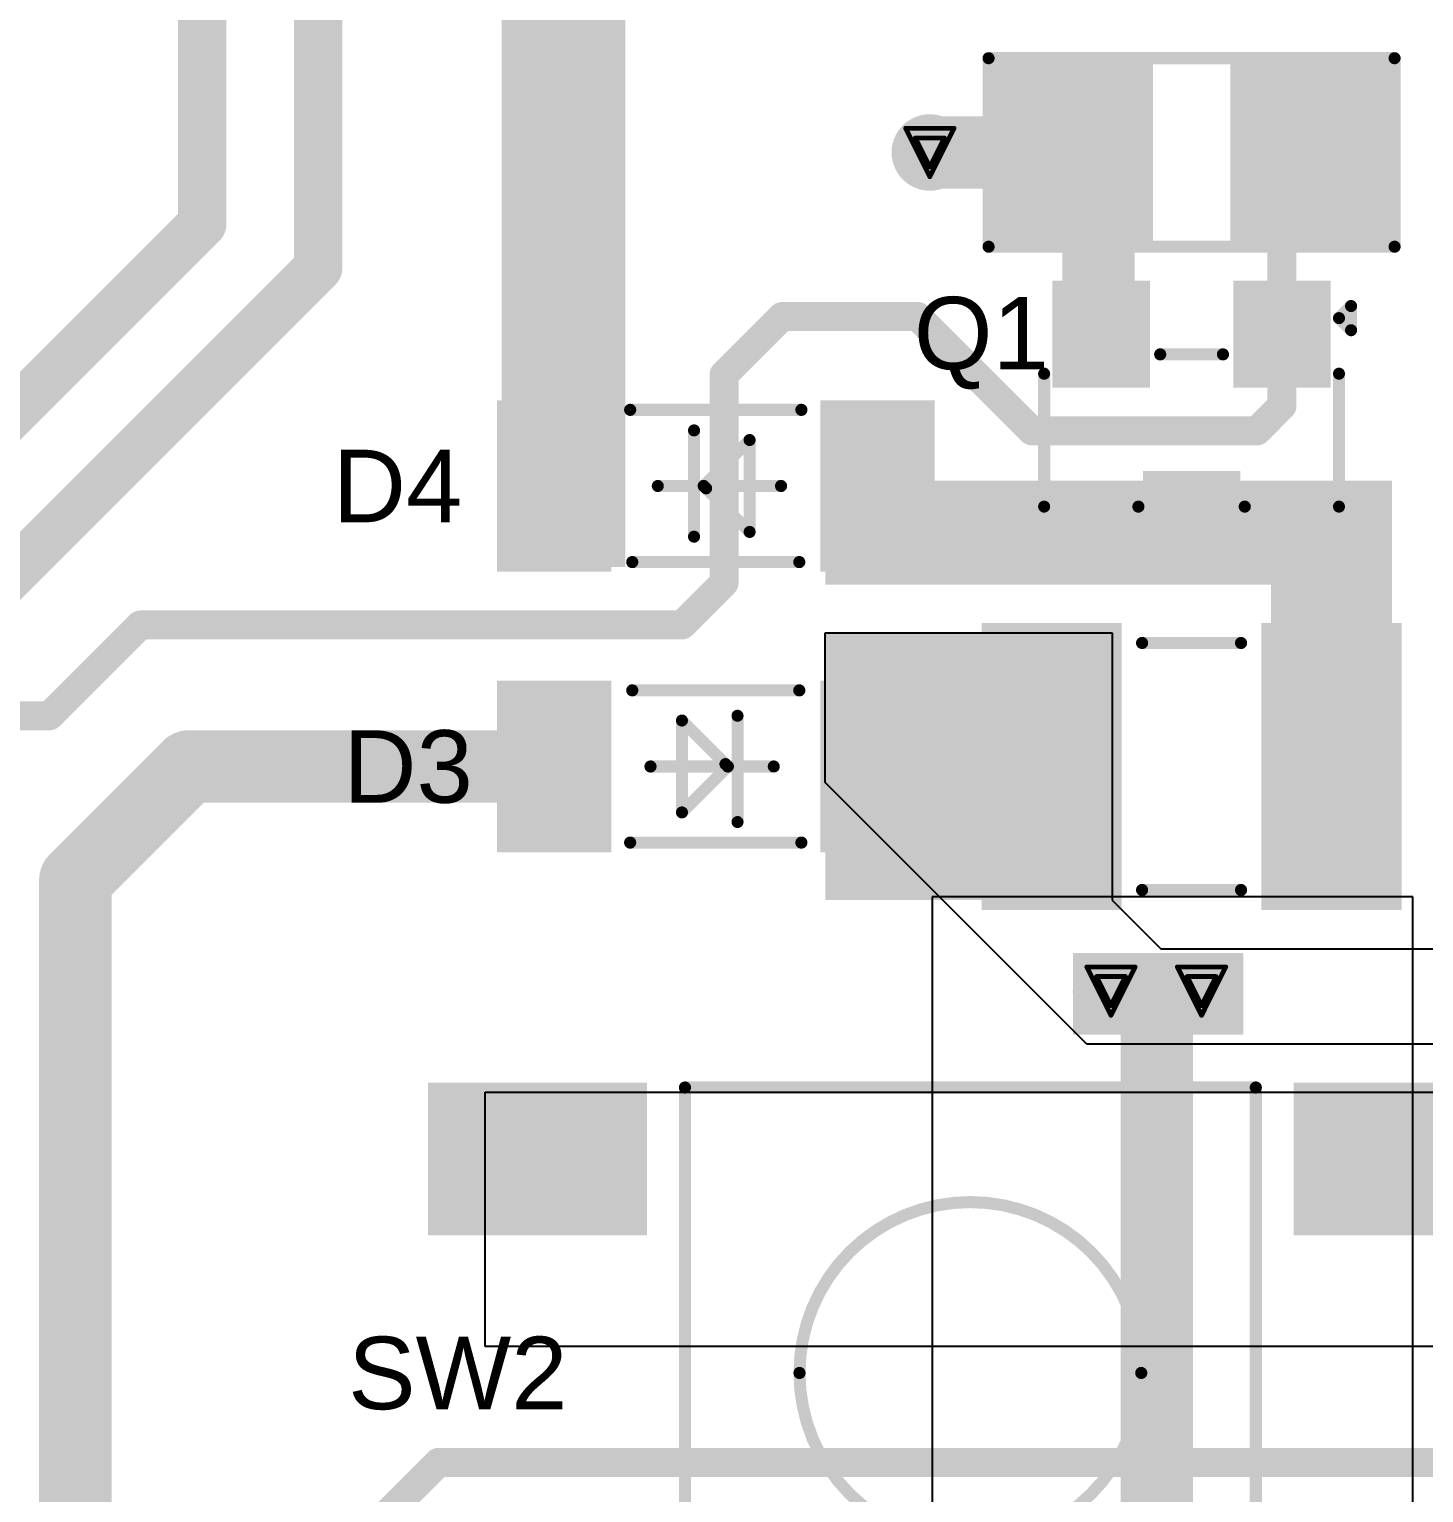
# Model space of a CAD drawing. Header units: inches. Extents: x 29 to 267, y 155 to 337.
# Drawn here: x 117.18 to 131.84, y 231.91 to 247.29 of the extents above; entities that cross this region are included whole.
import ezdxf

# ---------------------------------------------------------------- set-up
doc = ezdxf.new("R2010")
doc.units = ezdxf.units.IN
for name, color, linetype in [('Board Outline', 216, 'Continuous'), ('Bottom Layer', 5, 'Continuous'), ('Bottom Solder', 6, 'Continuous'), ('Drill Drawing', 1, 'Continuous'), ('Top Layer', 1, 'Continuous'), ('Top Overlay', 2, 'Continuous'), ('Top Paste', 8, 'Continuous'), ('Top Solder', 216, 'Continuous'), ('Via Holes', 16, 'Continuous')]:
    doc.layers.add(name, color=color, linetype=linetype)
doc.styles.add('Arial', font='', dxfattribs={"height": 0.2})
doc.styles.get('Arial').set_extended_font_data('Arial')

# ---------------------------------------------------------------- blocks, each defined once
blk = doc.blocks.new('FSM6JSMATR_1')
at = {"layer": 'Top Layer'}
for points in [[(-3.5, 1.55), (-5.6, 1.55), (-5.6, 2.95), (-3.5, 2.95)], [(5.6, 1.55), (3.5, 1.55), (3.5, 2.95), (5.6, 2.95)], [(-3.5, -2.95), (-5.6, -2.95), (-5.6, -1.55), (-3.5, -1.55)], [(5.6, -2.95), (3.5, -2.95), (3.5, -1.55), (5.6, -1.55)]]:
    blk.add_hatch(color=1, dxfattribs=at).paths.add_polyline_path(points)
at = {"layer": 'Top Paste'}
for points in [[(-3.5, 1.55), (-5.6, 1.55), (-5.6, 2.95), (-3.5, 2.95)], [(5.6, 1.55), (3.5, 1.55), (3.5, 2.95), (5.6, 2.95)], [(-3.5, -2.95), (-5.6, -2.95), (-5.6, -1.55), (-3.5, -1.55)], [(5.6, -2.95), (3.5, -2.95), (3.5, -1.55), (5.6, -1.55)]]:
    blk.add_hatch(color=8, dxfattribs=at).paths.add_polyline_path(points)
at = {"layer": 'Top Solder'}
for points in [[(-3.398, 1.448), (-5.702, 1.448), (-5.702, 3.052), (-3.398, 3.052)], [(5.702, 1.448), (3.398, 1.448), (3.398, 3.052), (5.702, 3.052)], [(-3.398, -3.052), (-5.702, -3.052), (-5.702, -1.448), (-3.398, -1.448)], [(5.702, -3.052), (3.398, -3.052), (3.398, -1.448), (5.702, -1.448)]]:
    blk.add_hatch(color=216, dxfattribs=at).paths.add_polyline_path(points)
at = {"layer": 'Top Overlay'}
for points in [[(3, 3, 0.127, 0.127, 0), (-3, 3, 0.127, 0.127, 0)], [(-3, 3, 0.127, 0.127, 0), (-3, -3, 0.127, 0.127, 0)], [(3, 3, 0.127, 0.127, 0), (3, -3, 0.127, 0.127, 0)], [(-5.784, 2.284, 0.127, 0.127, 0), (-5.911, 2.411, 0.127, 0.127, 0)], [(-5.911, 2.411, 0.127, 0.127, 0), (-5.911, 2.157, 0.127, 0.127, 0)], [(-5.784, 2.284, 0.127, 0.127, 0), (-5.911, 2.157, 0.127, 0.127, 0)], [(3, -3, 0.127, 0.127, 0), (-3, -3, 0.127, 0.127, 0)]]:
    blk.add_lwpolyline(points, format="xyseb", dxfattribs=at)
for points in [[(-3.032, 3, 0.0635, 0.0635, 1), (-2.968, 3, 0.0635, 0.0635, 1)], [(-3.032, 3, 0.0635, 0.0635, 1), (-2.968, 3, 0.0635, 0.0635, 1)], [(2.968, 3, 0.0635, 0.0635, 1), (3.032, 3, 0.0635, 0.0635, 1)], [(2.968, 3, 0.0635, 0.0635, 1), (3.032, 3, 0.0635, 0.0635, 1)], [(-5.943, 2.411, 0.0635, 0.0635, 1), (-5.879, 2.411, 0.0635, 0.0635, 1)], [(-5.943, 2.411, 0.0635, 0.0635, 1), (-5.879, 2.411, 0.0635, 0.0635, 1)], [(-5.816, 2.284, 0.0635, 0.0635, 1), (-5.752, 2.284, 0.0635, 0.0635, 1)], [(-5.816, 2.284, 0.0635, 0.0635, 1), (-5.752, 2.284, 0.0635, 0.0635, 1)], [(-5.943, 2.157, 0.0635, 0.0635, 1), (-5.879, 2.157, 0.0635, 0.0635, 1)], [(-5.943, 2.157, 0.0635, 0.0635, 1), (-5.879, 2.157, 0.0635, 0.0635, 1)], [(1.796, 0, 0.127, 0.127, 1), (-1.796, 0, 0.127, 0.127, 1)], [(-1.828, 0, 0.0635, 0.0635, 1), (-1.764, 0, 0.0635, 0.0635, 1)], [(1.764, 0, 0.0635, 0.0635, 1), (1.828, 0, 0.0635, 0.0635, 1)], [(-3.032, -3, 0.0635, 0.0635, 1), (-2.968, -3, 0.0635, 0.0635, 1)], [(-3.032, -3, 0.0635, 0.0635, 1), (-2.968, -3, 0.0635, 0.0635, 1)], [(2.968, -3, 0.0635, 0.0635, 1), (3.032, -3, 0.0635, 0.0635, 1)], [(2.968, -3, 0.0635, 0.0635, 1), (3.032, -3, 0.0635, 0.0635, 1)]]:
    blk.add_lwpolyline(points, format="xyseb", close=True, dxfattribs=at)
blk = doc.blocks.new('NLV32T_101J_EF_6')
at = {"layer": 'Top Layer'}
for points in [[(-2.106, 1.405), (-0.836, 1.405), (-0.836, -1.405), (-2.106, -1.405)], [(0.836, 1.405), (2.106, 1.405), (2.106, -1.405), (0.836, -1.405)]]:
    blk.add_hatch(color=1, dxfattribs=at).paths.add_polyline_path(points)
at = {"layer": 'Top Paste'}
for points in [[(-2.106, 1.405), (-0.836, 1.405), (-0.836, -1.405), (-2.106, -1.405)], [(0.836, 1.405), (2.106, 1.405), (2.106, -1.405), (0.836, -1.405)]]:
    blk.add_hatch(color=8, dxfattribs=at).paths.add_polyline_path(points)
at = {"layer": 'Top Solder'}
for points in [[(-2.208, 1.507), (-0.734, 1.507), (-0.734, -1.507), (-2.208, -1.507)], [(0.734, 1.507), (2.208, 1.507), (2.208, -1.507), (0.734, -1.507)]]:
    blk.add_hatch(color=216, dxfattribs=at).paths.add_polyline_path(points)
at = {"layer": 'Top Overlay'}
for points in [[(-0.52, 1.298, 0.127, 0.127, 0), (0.52, 1.298, 0.127, 0.127, 0)], [(-0.52, -1.298, 0.127, 0.127, 0), (0.52, -1.298, 0.127, 0.127, 0)]]:
    blk.add_lwpolyline(points, format="xyseb", dxfattribs=at)
for points in [[(-0.552, 1.298, 0.0635, 0.0635, 1), (-0.488, 1.298, 0.0635, 0.0635, 1)], [(0.488, 1.298, 0.0635, 0.0635, 1), (0.552, 1.298, 0.0635, 0.0635, 1)], [(-0.552, -1.298, 0.0635, 0.0635, 1), (-0.488, -1.298, 0.0635, 0.0635, 1)], [(0.488, -1.298, 0.0635, 0.0635, 1), (0.552, -1.298, 0.0635, 0.0635, 1)]]:
    blk.add_lwpolyline(points, format="xyseb", close=True, dxfattribs=at)
blk = doc.blocks.new('R___1206_52')
at = {"layer": 'Top Layer'}
for points in [[(-2.032, 0.889), (-0.508, 0.889), (-0.508, -0.889), (-2.032, -0.889)], [(0.508, 0.889), (2.032, 0.889), (2.032, -0.889), (0.508, -0.889)]]:
    blk.add_hatch(color=1, dxfattribs=at).paths.add_polyline_path(points)
at = {"layer": 'Top Paste'}
for points in [[(-2.032, 0.889), (-0.508, 0.889), (-0.508, -0.889), (-2.032, -0.889)], [(0.508, 0.889), (2.032, 0.889), (2.032, -0.889), (0.508, -0.889)]]:
    blk.add_hatch(color=8, dxfattribs=at).paths.add_polyline_path(points)
at = {"layer": 'Top Solder'}
for points in [[(-2.1336, 0.9906), (-0.4064, 0.9906), (-0.4064, -0.9906), (-2.1336, -0.9906)], [(0.4064, 0.9906), (2.1336, 0.9906), (2.1336, -0.9906), (0.4064, -0.9906)]]:
    blk.add_hatch(color=216, dxfattribs=at).paths.add_polyline_path(points)
at = {"layer": 'Top Overlay'}
for points in [[(-2.1336, -0.9906, 0.127, 0.127, 0), (-2.1336, 0.9906, 0.127, 0.127, 0)], [(-2.1336, 0.9906, 0.127, 0.127, 0), (2.1336, 0.9906, 0.127, 0.127, 0)], [(2.1336, -0.9906, 0.127, 0.127, 0), (2.1336, 0.9906, 0.127, 0.127, 0)], [(-2.1336, -0.9906, 0.127, 0.127, 0), (2.1336, -0.9906, 0.127, 0.127, 0)]]:
    blk.add_lwpolyline(points, format="xyseb", dxfattribs=at)
for points in [[(-2.16535, 0.9906, 0.0635, 0.0635, 1), (-2.10185, 0.9906, 0.0635, 0.0635, 1)], [(-2.16535, 0.9906, 0.0635, 0.0635, 1), (-2.10185, 0.9906, 0.0635, 0.0635, 1)], [(2.10185, 0.9906, 0.0635, 0.0635, 1), (2.16535, 0.9906, 0.0635, 0.0635, 1)], [(2.10185, 0.9906, 0.0635, 0.0635, 1), (2.16535, 0.9906, 0.0635, 0.0635, 1)], [(-2.16535, -0.9906, 0.0635, 0.0635, 1), (-2.10185, -0.9906, 0.0635, 0.0635, 1)], [(-2.16535, -0.9906, 0.0635, 0.0635, 1), (-2.10185, -0.9906, 0.0635, 0.0635, 1)], [(2.10185, -0.9906, 0.0635, 0.0635, 1), (2.16535, -0.9906, 0.0635, 0.0635, 1)], [(2.10185, -0.9906, 0.0635, 0.0635, 1), (2.16535, -0.9906, 0.0635, 0.0635, 1)]]:
    blk.add_lwpolyline(points, format="xyseb", close=True, dxfattribs=at)
blk = doc.blocks.new('SOT_23_66')
at = {"layer": 'Top Layer'}
for points in [[(-0.41, 1.46), (0.41, 1.46), (0.41, 0.54), (-0.41, 0.54)], [(-1.36, -0.54), (-0.54, -0.54), (-0.54, -1.46), (-1.36, -1.46)], [(0.54, -0.54), (1.36, -0.54), (1.36, -1.46), (0.54, -1.46)]]:
    blk.add_hatch(color=1, dxfattribs=at).paths.add_polyline_path(points)
at = {"layer": 'Top Paste'}
for points in [[(-0.41, 1.46), (0.41, 1.46), (0.41, 0.54), (-0.41, 0.54)], [(-1.36, -0.54), (-0.54, -0.54), (-0.54, -1.46), (-1.36, -1.46)], [(0.54, -0.54), (1.36, -0.54), (1.36, -1.46), (0.54, -1.46)]]:
    blk.add_hatch(color=8, dxfattribs=at).paths.add_polyline_path(points)
at = {"layer": 'Top Solder'}
for points in [[(-0.512, 1.562), (0.512, 1.562), (0.512, 0.438), (-0.512, 0.438)], [(-1.462, -0.438), (-0.438, -0.438), (-0.438, -1.562), (-1.462, -1.562)], [(0.438, -0.438), (1.462, -0.438), (1.462, -1.562), (0.438, -1.562)]]:
    blk.add_hatch(color=216, dxfattribs=at).paths.add_polyline_path(points)
at = {"layer": 'Top Overlay'}
for points in [[(-1.549, 0.813, 0.127, 0.127, 0), (-1.549, -0.584, 0.127, 0.127, 0)], [(-0.559, 0.813, 0.127, 0.127, 0), (-1.549, 0.813, 0.127, 0.127, 0)], [(1.549, 0.813, 0.127, 0.127, 0), (0.559, 0.813, 0.127, 0.127, 0)], [(1.549, 0.813, 0.127, 0.127, 0), (1.549, -0.584, 0.127, 0.127, 0)], [(0.33, -0.787, 0.127, 0.127, 0), (-0.33, -0.787, 0.127, 0.127, 0)], [(-1.549, -1.168, 0.127, 0.127, 0), (-1.676, -1.041, 0.127, 0.127, 0)], [(-1.676, -1.041, 0.127, 0.127, 0), (-1.676, -1.295, 0.127, 0.127, 0)], [(-1.549, -1.168, 0.127, 0.127, 0), (-1.676, -1.295, 0.127, 0.127, 0)]]:
    blk.add_lwpolyline(points, format="xyseb", dxfattribs=at)
for points in [[(-1.581, 0.813, 0.0635, 0.0635, 1), (-1.518, 0.813, 0.0635, 0.0635, 1)], [(-1.581, 0.813, 0.0635, 0.0635, 1), (-1.518, 0.813, 0.0635, 0.0635, 1)], [(-0.591, 0.813, 0.0635, 0.0635, 1), (-0.527, 0.813, 0.0635, 0.0635, 1)], [(0.527, 0.813, 0.0635, 0.0635, 1), (0.591, 0.813, 0.0635, 0.0635, 1)], [(1.518, 0.813, 0.0635, 0.0635, 1), (1.581, 0.813, 0.0635, 0.0635, 1)], [(1.518, 0.813, 0.0635, 0.0635, 1), (1.581, 0.813, 0.0635, 0.0635, 1)], [(-1.581, -0.584, 0.0635, 0.0635, 1), (-1.518, -0.584, 0.0635, 0.0635, 1)], [(1.518, -0.584, 0.0635, 0.0635, 1), (1.581, -0.584, 0.0635, 0.0635, 1)], [(-0.362, -0.787, 0.0635, 0.0635, 1), (-0.298, -0.787, 0.0635, 0.0635, 1)], [(0.298, -0.787, 0.0635, 0.0635, 1), (0.362, -0.787, 0.0635, 0.0635, 1)], [(-1.708, -1.041, 0.0635, 0.0635, 1), (-1.645, -1.041, 0.0635, 0.0635, 1)], [(-1.708, -1.041, 0.0635, 0.0635, 1), (-1.645, -1.041, 0.0635, 0.0635, 1)], [(-1.581, -1.168, 0.0635, 0.0635, 1), (-1.518, -1.168, 0.0635, 0.0635, 1)], [(-1.581, -1.168, 0.0635, 0.0635, 1), (-1.518, -1.168, 0.0635, 0.0635, 1)], [(-1.708, -1.295, 0.0635, 0.0635, 1), (-1.645, -1.295, 0.0635, 0.0635, 1)], [(-1.708, -1.295, 0.0635, 0.0635, 1), (-1.645, -1.295, 0.0635, 0.0635, 1)]]:
    blk.add_lwpolyline(points, format="xyseb", close=True, dxfattribs=at)
blk = doc.blocks.new('LL_34_87')
at = {"layer": 'Top Layer'}
for points in [[(-1.15, -0.85), (-2.25, -0.85), (-2.25, 0.85), (-1.15, 0.85)], [(2.25, -0.85), (1.15, -0.85), (1.15, 0.85), (2.25, 0.85)]]:
    blk.add_hatch(color=1, dxfattribs=at).paths.add_polyline_path(points)
at = {"layer": 'Top Paste'}
for points in [[(-1.15, -0.85), (-2.25, -0.85), (-2.25, 0.85), (-1.15, 0.85)], [(2.25, -0.85), (1.15, -0.85), (1.15, 0.85), (2.25, 0.85)]]:
    blk.add_hatch(color=8, dxfattribs=at).paths.add_polyline_path(points)
at = {"layer": 'Top Solder'}
for points in [[(-1.099, -0.901), (-2.301, -0.901), (-2.301, 0.901), (-1.099, 0.901)], [(2.301, -0.901), (1.099, -0.901), (1.099, 0.901), (2.301, 0.901)]]:
    blk.add_hatch(color=216, dxfattribs=at).paths.add_polyline_path(points)
at = {"layer": 'Top Overlay'}
for points in [[(-0.9, 0.8, 0.127, 0.127, 0), (0.9, 0.8, 0.127, 0.127, 0)], [(-0.229, -0.533, 0.127, 0.127, 0), (-0.229, 0.584, 0.127, 0.127, 0)], [(-0.127, 0, 0.127, 0.127, 0), (0.356, 0.483, 0.127, 0.127, 0)], [(0.356, -0.483, 0.127, 0.127, 0), (0.356, 0.483, 0.127, 0.127, 0)], [(-0.61, 0, 0.127, 0.127, 0), (0.686, 0, 0.127, 0.127, 0)], [(-0.102, -0.025, 0.127, 0.127, 0), (0.356, -0.483, 0.127, 0.127, 0)], [(-0.878, -0.8, 0.127, 0.127, 0), (0.878, -0.8, 0.127, 0.127, 0)]]:
    blk.add_lwpolyline(points, format="xyseb", dxfattribs=at)
for points in [[(-0.932, 0.8, 0.0635, 0.0635, 1), (-0.868, 0.8, 0.0635, 0.0635, 1)], [(0.868, 0.8, 0.0635, 0.0635, 1), (0.932, 0.8, 0.0635, 0.0635, 1)], [(-0.26, 0.584, 0.0635, 0.0635, 1), (-0.197, 0.584, 0.0635, 0.0635, 1)], [(0.324, 0.483, 0.0635, 0.0635, 1), (0.387, 0.483, 0.0635, 0.0635, 1)], [(0.324, 0.483, 0.0635, 0.0635, 1), (0.387, 0.483, 0.0635, 0.0635, 1)], [(-0.641, 0, 0.0635, 0.0635, 1), (-0.578, 0, 0.0635, 0.0635, 1)], [(-0.159, 0, 0.0635, 0.0635, 1), (-0.095, 0, 0.0635, 0.0635, 1)], [(-0.133, -0.025, 0.0635, 0.0635, 1), (-0.07, -0.025, 0.0635, 0.0635, 1)], [(0.654, 0, 0.0635, 0.0635, 1), (0.718, 0, 0.0635, 0.0635, 1)], [(0.324, -0.483, 0.0635, 0.0635, 1), (0.387, -0.483, 0.0635, 0.0635, 1)], [(0.324, -0.483, 0.0635, 0.0635, 1), (0.387, -0.483, 0.0635, 0.0635, 1)], [(-0.26, -0.533, 0.0635, 0.0635, 1), (-0.197, -0.533, 0.0635, 0.0635, 1)], [(-0.91, -0.8, 0.0635, 0.0635, 1), (-0.846, -0.8, 0.0635, 0.0635, 1)], [(0.846, -0.8, 0.0635, 0.0635, 1), (0.91, -0.8, 0.0635, 0.0635, 1)]]:
    blk.add_lwpolyline(points, format="xyseb", close=True, dxfattribs=at)
blk = doc.blocks.new('LL_34_88')
at = {"layer": 'Top Layer'}
for points in [[(-1.15, -0.85), (-2.25, -0.85), (-2.25, 0.85), (-1.15, 0.85)], [(2.25, -0.85), (1.15, -0.85), (1.15, 0.85), (2.25, 0.85)]]:
    blk.add_hatch(color=1, dxfattribs=at).paths.add_polyline_path(points)
at = {"layer": 'Top Paste'}
for points in [[(-1.15, -0.85), (-2.25, -0.85), (-2.25, 0.85), (-1.15, 0.85)], [(2.25, -0.85), (1.15, -0.85), (1.15, 0.85), (2.25, 0.85)]]:
    blk.add_hatch(color=8, dxfattribs=at).paths.add_polyline_path(points)
at = {"layer": 'Top Solder'}
for points in [[(-1.099, -0.901), (-2.301, -0.901), (-2.301, 0.901), (-1.099, 0.901)], [(2.301, -0.901), (1.099, -0.901), (1.099, 0.901), (2.301, 0.901)]]:
    blk.add_hatch(color=216, dxfattribs=at).paths.add_polyline_path(points)
at = {"layer": 'Top Overlay'}
for points in [[(0.9, 0.8, 0.127, 0.127, 0), (-0.9, 0.8, 0.127, 0.127, 0)], [(-0.229, 0.584, 0.127, 0.127, 0), (-0.229, -0.533, 0.127, 0.127, 0)], [(0.356, 0.483, 0.127, 0.127, 0), (-0.127, 0, 0.127, 0.127, 0)], [(0.356, 0.483, 0.127, 0.127, 0), (0.356, -0.483, 0.127, 0.127, 0)], [(0.686, 0, 0.127, 0.127, 0), (-0.61, 0, 0.127, 0.127, 0)], [(0.356, -0.483, 0.127, 0.127, 0), (-0.102, -0.025, 0.127, 0.127, 0)], [(0.878, -0.8, 0.127, 0.127, 0), (-0.878, -0.8, 0.127, 0.127, 0)]]:
    blk.add_lwpolyline(points, format="xyseb", dxfattribs=at)
for points in [[(-0.932, 0.8, 0.0635, 0.0635, 1), (-0.868, 0.8, 0.0635, 0.0635, 1)], [(0.868, 0.8, 0.0635, 0.0635, 1), (0.932, 0.8, 0.0635, 0.0635, 1)], [(-0.26, 0.584, 0.0635, 0.0635, 1), (-0.197, 0.584, 0.0635, 0.0635, 1)], [(0.324, 0.483, 0.0635, 0.0635, 1), (0.387, 0.483, 0.0635, 0.0635, 1)], [(0.324, 0.483, 0.0635, 0.0635, 1), (0.387, 0.483, 0.0635, 0.0635, 1)], [(-0.641, 0, 0.0635, 0.0635, 1), (-0.578, 0, 0.0635, 0.0635, 1)], [(-0.159, 0, 0.0635, 0.0635, 1), (-0.095, 0, 0.0635, 0.0635, 1)], [(-0.133, -0.025, 0.0635, 0.0635, 1), (-0.07, -0.025, 0.0635, 0.0635, 1)], [(0.654, 0, 0.0635, 0.0635, 1), (0.718, 0, 0.0635, 0.0635, 1)], [(0.324, -0.483, 0.0635, 0.0635, 1), (0.387, -0.483, 0.0635, 0.0635, 1)], [(0.324, -0.483, 0.0635, 0.0635, 1), (0.387, -0.483, 0.0635, 0.0635, 1)], [(-0.26, -0.533, 0.0635, 0.0635, 1), (-0.197, -0.533, 0.0635, 0.0635, 1)], [(-0.91, -0.8, 0.0635, 0.0635, 1), (-0.846, -0.8, 0.0635, 0.0635, 1)], [(0.846, -0.8, 0.0635, 0.0635, 1), (0.91, -0.8, 0.0635, 0.0635, 1)]]:
    blk.add_lwpolyline(points, format="xyseb", close=True, dxfattribs=at)

msp = doc.modelspace()

# ---------------------------------------------------------------- hatches: boundary and pattern name
at = {"layer": 'Bottom Layer'}
h = msp.add_hatch(color=5, dxfattribs=at)
edge = h.paths.add_edge_path()
edge.add_arc((126.646, 245.999), 0.3, 0, 360)
msp.add_hatch(color=5, dxfattribs=at).paths.add_polyline_path([(128.151, 236.728), (129.942, 236.728), (129.942, 237.585), (128.151, 237.585)])
h = msp.add_hatch(color=5, dxfattribs=at)
edge = h.paths.add_edge_path()
edge.add_arc((128.55, 237.185), 0.3, 0, 360)
h = msp.add_hatch(color=5, dxfattribs=at)
edge = h.paths.add_edge_path()
edge.add_arc((129.502, 237.185), 0.3, 0, 360)
at = {"layer": 'Bottom Solder'}
h = msp.add_hatch(color=6, dxfattribs=at)
edge = h.paths.add_edge_path()
edge.add_arc((126.646, 245.999), 0.402, 0, 360)
h = msp.add_hatch(color=6, dxfattribs=at)
edge = h.paths.add_edge_path()
edge.add_arc((128.55, 237.185), 0.402, 0, 360)
h = msp.add_hatch(color=6, dxfattribs=at)
edge = h.paths.add_edge_path()
edge.add_arc((129.502, 237.185), 0.402, 0, 360)
at = {"layer": 'Top Layer'}
for points in [[(122.146, 241.644), (123.444, 241.644), (123.444, 254.696), (122.146, 254.696)], [(125.546, 241.457), (126.646, 241.457), (126.646, 243.344), (125.546, 243.344)], [(125.546, 241.457), (131.503, 241.457), (131.503, 242.55), (125.546, 242.55)], [(130.233, 238.141), (131.503, 238.141), (131.503, 242.55), (130.233, 242.55)], [(125.546, 238.141), (128.561, 238.141), (128.561, 240.951), (125.546, 240.951)]]:
    msp.add_hatch(color=1, dxfattribs=at).paths.add_polyline_path(points)
h = msp.add_hatch(color=1, dxfattribs=at)
edge = h.paths.add_edge_path()
edge.add_arc((126.646, 245.999), 0.3, 0, 360)
h = msp.add_hatch(color=1, dxfattribs=at)
edge = h.paths.add_edge_path()
edge.add_arc((128.55, 237.185), 0.3, 0, 360)
h = msp.add_hatch(color=1, dxfattribs=at)
edge = h.paths.add_edge_path()
edge.add_arc((129.502, 237.185), 0.3, 0, 360)
at = {"layer": 'Top Solder'}
h = msp.add_hatch(color=216, dxfattribs=at)
edge = h.paths.add_edge_path()
edge.add_arc((126.646, 245.999), 0.402, 0, 360)
h = msp.add_hatch(color=216, dxfattribs=at)
edge = h.paths.add_edge_path()
edge.add_arc((128.55, 237.185), 0.402, 0, 360)
h = msp.add_hatch(color=216, dxfattribs=at)
edge = h.paths.add_edge_path()
edge.add_arc((129.502, 237.185), 0.402, 0, 360)
at = {"layer": 'Via Holes'}
h = msp.add_hatch(color=7, dxfattribs=at)
edge = h.paths.add_edge_path()
edge.add_arc((126.646, 245.999), 0.15, 0, 360)
h = msp.add_hatch(color=7, dxfattribs=at)
edge = h.paths.add_edge_path()
edge.add_arc((128.55, 237.185), 0.15, 0, 360)
h = msp.add_hatch(color=7, dxfattribs=at)
edge = h.paths.add_edge_path()
edge.add_arc((129.502, 237.185), 0.15, 0, 360)

# ---------------------------------------------------------------- linework, layer by layer
at = {"layer": 'Board Outline'}
msp.add_lwpolyline([(55.145, 191.491, 0.254, 0.254, -2.452185), (125.145, 191.491, 0.254, 0.254, 0)], format="xyseb", dxfattribs=at)
at = {"layer": 'Bottom Layer'}
for p, q in [((131.724, 238.176), (126.67, 238.176)), ((126.67, 238.176), (126.67, 227.19)), ((131.724, 229.895), (131.724, 238.176))]:
    msp.add_line(p, q, dxfattribs=at)
for points in [[(129.032, 237.109, 0.762, 0.762, 0), (129.108, 237.185, 0.762, 0.762, 0)], [(129.032, 230.781, 0.762, 0.762, 0), (129.032, 237.109, 0.762, 0.762, 0)], [(129.108, 237.185, 0.762, 0.762, 0), (129.502, 237.185, 0.762, 0.762, 0)]]:
    msp.add_lwpolyline(points, format="xyseb", dxfattribs=at)
for points in [[(128.841, 237.109, 0.381, 0.381, 1), (129.222, 237.109, 0.381, 0.381, 1)], [(128.841, 237.109, 0.381, 0.381, 1), (129.222, 237.109, 0.381, 0.381, 1)], [(128.918, 237.185, 0.381, 0.381, 1), (129.299, 237.185, 0.381, 0.381, 1)], [(128.918, 237.185, 0.381, 0.381, 1), (129.299, 237.185, 0.381, 0.381, 1)], [(129.311, 237.185, 0.381, 0.381, 1), (129.692, 237.185, 0.381, 0.381, 1)]]:
    msp.add_lwpolyline(points, format="xyseb", close=True, dxfattribs=at)
at = {"layer": 'Drill Drawing'}
for points in [[(126.392, 246.253, 0.0508, 0.0508, 0), (126.9, 246.253, 0.0508, 0.0508, 0)], [(126.392, 246.253, 0.0508, 0.0508, 0), (126.646, 245.745, 0.0508, 0.0508, 0)], [(126.646, 245.745, 0.0508, 0.0508, 0), (126.9, 246.253, 0.0508, 0.0508, 0)], [(126.493, 246.151, 0.0508, 0.0508, 0), (126.798, 246.151, 0.0508, 0.0508, 0)], [(126.493, 246.151, 0.0508, 0.0508, 0), (126.646, 245.847, 0.0508, 0.0508, 0)], [(126.646, 245.847, 0.0508, 0.0508, 0), (126.798, 246.151, 0.0508, 0.0508, 0)], [(128.296, 237.439, 0.0508, 0.0508, 0), (128.804, 237.439, 0.0508, 0.0508, 0)], [(128.296, 237.439, 0.0508, 0.0508, 0), (128.55, 236.931, 0.0508, 0.0508, 0)], [(128.397, 237.338, 0.0508, 0.0508, 0), (128.702, 237.338, 0.0508, 0.0508, 0)], [(128.397, 237.338, 0.0508, 0.0508, 0), (128.55, 237.033, 0.0508, 0.0508, 0)], [(128.55, 236.931, 0.0508, 0.0508, 0), (128.804, 237.439, 0.0508, 0.0508, 0)], [(128.55, 237.033, 0.0508, 0.0508, 0), (128.702, 237.338, 0.0508, 0.0508, 0)], [(129.248, 237.439, 0.0508, 0.0508, 0), (129.756, 237.439, 0.0508, 0.0508, 0)], [(129.248, 237.439, 0.0508, 0.0508, 0), (129.502, 236.931, 0.0508, 0.0508, 0)], [(129.35, 237.338, 0.0508, 0.0508, 0), (129.654, 237.338, 0.0508, 0.0508, 0)], [(129.35, 237.338, 0.0508, 0.0508, 0), (129.502, 237.033, 0.0508, 0.0508, 0)], [(129.502, 236.931, 0.0508, 0.0508, 0), (129.756, 237.439, 0.0508, 0.0508, 0)], [(129.502, 237.033, 0.0508, 0.0508, 0), (129.654, 237.338, 0.0508, 0.0508, 0)]]:
    msp.add_lwpolyline(points, format="xyseb", dxfattribs=at)
for points in [[(126.379, 246.253, 0.0254, 0.0254, 1), (126.405, 246.253, 0.0254, 0.0254, 1)], [(126.379, 246.253, 0.0254, 0.0254, 1), (126.405, 246.253, 0.0254, 0.0254, 1)], [(126.887, 246.253, 0.0254, 0.0254, 1), (126.913, 246.253, 0.0254, 0.0254, 1)], [(126.887, 246.253, 0.0254, 0.0254, 1), (126.913, 246.253, 0.0254, 0.0254, 1)], [(126.481, 246.151, 0.0254, 0.0254, 1), (126.506, 246.151, 0.0254, 0.0254, 1)], [(126.481, 246.151, 0.0254, 0.0254, 1), (126.506, 246.151, 0.0254, 0.0254, 1)], [(126.786, 246.151, 0.0254, 0.0254, 1), (126.811, 246.151, 0.0254, 0.0254, 1)], [(126.786, 246.151, 0.0254, 0.0254, 1), (126.811, 246.151, 0.0254, 0.0254, 1)], [(126.633, 245.847, 0.0254, 0.0254, 1), (126.659, 245.847, 0.0254, 0.0254, 1)], [(126.633, 245.847, 0.0254, 0.0254, 1), (126.659, 245.847, 0.0254, 0.0254, 1)], [(126.633, 245.745, 0.0254, 0.0254, 1), (126.659, 245.745, 0.0254, 0.0254, 1)], [(126.633, 245.745, 0.0254, 0.0254, 1), (126.659, 245.745, 0.0254, 0.0254, 1)], [(128.283, 237.439, 0.0254, 0.0254, 1), (128.308, 237.439, 0.0254, 0.0254, 1)], [(128.283, 237.439, 0.0254, 0.0254, 1), (128.308, 237.439, 0.0254, 0.0254, 1)], [(128.385, 237.338, 0.0254, 0.0254, 1), (128.41, 237.338, 0.0254, 0.0254, 1)], [(128.385, 237.338, 0.0254, 0.0254, 1), (128.41, 237.338, 0.0254, 0.0254, 1)], [(128.689, 237.338, 0.0254, 0.0254, 1), (128.715, 237.338, 0.0254, 0.0254, 1)], [(128.689, 237.338, 0.0254, 0.0254, 1), (128.715, 237.338, 0.0254, 0.0254, 1)], [(128.791, 237.439, 0.0254, 0.0254, 1), (128.816, 237.439, 0.0254, 0.0254, 1)], [(128.791, 237.439, 0.0254, 0.0254, 1), (128.816, 237.439, 0.0254, 0.0254, 1)], [(129.235, 237.439, 0.0254, 0.0254, 1), (129.261, 237.439, 0.0254, 0.0254, 1)], [(129.235, 237.439, 0.0254, 0.0254, 1), (129.261, 237.439, 0.0254, 0.0254, 1)], [(129.337, 237.338, 0.0254, 0.0254, 1), (129.362, 237.338, 0.0254, 0.0254, 1)], [(129.337, 237.338, 0.0254, 0.0254, 1), (129.362, 237.338, 0.0254, 0.0254, 1)], [(129.642, 237.338, 0.0254, 0.0254, 1), (129.667, 237.338, 0.0254, 0.0254, 1)], [(129.642, 237.338, 0.0254, 0.0254, 1), (129.667, 237.338, 0.0254, 0.0254, 1)], [(129.743, 237.439, 0.0254, 0.0254, 1), (129.769, 237.439, 0.0254, 0.0254, 1)], [(129.743, 237.439, 0.0254, 0.0254, 1), (129.769, 237.439, 0.0254, 0.0254, 1)], [(128.537, 237.033, 0.0254, 0.0254, 1), (128.562, 237.033, 0.0254, 0.0254, 1)], [(128.537, 237.033, 0.0254, 0.0254, 1), (128.562, 237.033, 0.0254, 0.0254, 1)], [(129.489, 237.033, 0.0254, 0.0254, 1), (129.515, 237.033, 0.0254, 0.0254, 1)], [(129.489, 237.033, 0.0254, 0.0254, 1), (129.515, 237.033, 0.0254, 0.0254, 1)], [(128.537, 236.931, 0.0254, 0.0254, 1), (128.562, 236.931, 0.0254, 0.0254, 1)], [(128.537, 236.931, 0.0254, 0.0254, 1), (128.562, 236.931, 0.0254, 0.0254, 1)], [(129.489, 236.931, 0.0254, 0.0254, 1), (129.515, 236.931, 0.0254, 0.0254, 1)], [(129.489, 236.931, 0.0254, 0.0254, 1), (129.515, 236.931, 0.0254, 0.0254, 1)]]:
    msp.add_lwpolyline(points, format="xyseb", close=True, dxfattribs=at)
at = {"layer": 'Top Layer'}
for p, q in [((125.546, 239.376), (125.546, 240.951)), ((125.546, 240.951), (128.561, 240.951)), ((128.561, 240.951), (128.561, 238.141)), ((128.295, 236.626), (125.546, 239.376)), ((128.561, 238.141), (129.073, 237.63)), ((129.073, 237.63), (132.19, 237.63)), ((133.597, 236.626), (128.295, 236.626)), ((121.972, 233.451), (121.972, 236.122)), ((121.972, 236.122), (134.187, 236.122)), ((134.99, 233.451), (121.972, 233.451))]:
    msp.add_line(p, q, dxfattribs=at)
for points in [[(118.999, 245.249, 0.508, 0.508, 0), (118.999, 259.424, 0.508, 0.508, 0)], [(120.218, 244.789, 0.508, 0.508, 0), (120.218, 255.511, 0.508, 0.508, 0)], [(126.646, 245.999, 0.762, 0.762, 0), (128.127, 245.999, 0.762, 0.762, 0)], [(128.127, 245.999, 0.762, 0.762, 0), (128.418, 245.708, 0.762, 0.762, 0)], [(128.418, 244.119, 0.762, 0.762, 0), (128.418, 245.708, 0.762, 0.762, 0)], [(130.347, 245.679, 0.305, 0.305, 0), (130.667, 245.999, 0.305, 0.305, 0)], [(130.347, 243.336, 0.305, 0.305, 0), (130.347, 245.679, 0.305, 0.305, 0)], [(116.11, 242.361, 0.508, 0.508, 0), (118.999, 245.249, 0.508, 0.508, 0)], [(116.572, 241.143, 0.508, 0.508, 0), (120.218, 244.789, 0.508, 0.508, 0)], [(124.483, 243.665, 0.305, 0.305, 0), (125.093, 244.275, 0.305, 0.305, 0)], [(125.093, 244.275, 0.305, 0.305, 0), (126.517, 244.275, 0.305, 0.305, 0)], [(126.517, 244.275, 0.305, 0.305, 0), (127.719, 243.073, 0.305, 0.305, 0)], [(128.418, 244.119, 0.762, 0.762, 0), (128.447, 244.09, 0.762, 0.762, 0)], [(124.483, 241.476, 0.305, 0.305, 0), (124.483, 243.665, 0.305, 0.305, 0)], [(130.084, 243.073, 0.305, 0.305, 0), (130.347, 243.336, 0.305, 0.305, 0)], [(127.719, 243.073, 0.305, 0.305, 0), (130.084, 243.073, 0.305, 0.305, 0)], [(124.04, 241.033, 0.305, 0.305, 0), (124.483, 241.476, 0.305, 0.305, 0)], [(117.392, 240.078, 0.305, 0.305, 0), (118.348, 241.033, 0.305, 0.305, 0)], [(118.348, 241.033, 0.305, 0.305, 0), (124.04, 241.033, 0.305, 0.305, 0)], [(83.936, 240.078, 0.305, 0.305, 0), (117.392, 240.078, 0.305, 0.305, 0)], [(117.664, 238.352, 0.762, 0.762, 0), (118.857, 239.546, 0.762, 0.762, 0)], [(118.857, 239.546, 0.762, 0.762, 0), (122.696, 239.546, 0.762, 0.762, 0)], [(117.664, 230.922, 0.762, 0.762, 0), (117.664, 238.352, 0.762, 0.762, 0)], [(118.177, 228.927, 0.305, 0.305, 0), (121.481, 232.232, 0.305, 0.305, 0)], [(121.481, 232.232, 0.305, 0.305, 0), (135.67, 232.232, 0.305, 0.305, 0)]]:
    msp.add_lwpolyline(points, format="xyseb", dxfattribs=at)
for points in [[(126.455, 245.999, 0.381, 0.381, 1), (126.836, 245.999, 0.381, 0.381, 1)], [(127.937, 245.999, 0.381, 0.381, 1), (128.318, 245.999, 0.381, 0.381, 1)], [(127.937, 245.999, 0.381, 0.381, 1), (128.318, 245.999, 0.381, 0.381, 1)], [(128.228, 245.708, 0.381, 0.381, 1), (128.609, 245.708, 0.381, 0.381, 1)], [(128.228, 245.708, 0.381, 0.381, 1), (128.609, 245.708, 0.381, 0.381, 1)], [(130.591, 245.999, 0.152, 0.152, 1), (130.744, 245.999, 0.152, 0.152, 1)], [(130.271, 245.679, 0.152, 0.152, 1), (130.424, 245.679, 0.152, 0.152, 1)], [(130.271, 245.679, 0.152, 0.152, 1), (130.424, 245.679, 0.152, 0.152, 1)], [(118.872, 245.249, 0.254, 0.254, 1), (119.126, 245.249, 0.254, 0.254, 1)], [(118.872, 245.249, 0.254, 0.254, 1), (119.126, 245.249, 0.254, 0.254, 1)], [(120.091, 244.789, 0.254, 0.254, 1), (120.345, 244.789, 0.254, 0.254, 1)], [(120.091, 244.789, 0.254, 0.254, 1), (120.345, 244.789, 0.254, 0.254, 1)], [(125.017, 244.275, 0.152, 0.152, 1), (125.169, 244.275, 0.152, 0.152, 1)], [(125.017, 244.275, 0.152, 0.152, 1), (125.169, 244.275, 0.152, 0.152, 1)], [(126.441, 244.275, 0.152, 0.152, 1), (126.593, 244.275, 0.152, 0.152, 1)], [(126.441, 244.275, 0.152, 0.152, 1), (126.593, 244.275, 0.152, 0.152, 1)], [(128.228, 244.119, 0.381, 0.381, 1), (128.609, 244.119, 0.381, 0.381, 1)], [(128.228, 244.119, 0.381, 0.381, 1), (128.609, 244.119, 0.381, 0.381, 1)], [(128.257, 244.09, 0.381, 0.381, 1), (128.638, 244.09, 0.381, 0.381, 1)], [(124.407, 243.665, 0.152, 0.152, 1), (124.559, 243.665, 0.152, 0.152, 1)], [(124.407, 243.665, 0.152, 0.152, 1), (124.559, 243.665, 0.152, 0.152, 1)], [(130.271, 243.336, 0.152, 0.152, 1), (130.424, 243.336, 0.152, 0.152, 1)], [(130.271, 243.336, 0.152, 0.152, 1), (130.424, 243.336, 0.152, 0.152, 1)], [(127.643, 243.073, 0.152, 0.152, 1), (127.795, 243.073, 0.152, 0.152, 1)], [(127.643, 243.073, 0.152, 0.152, 1), (127.795, 243.073, 0.152, 0.152, 1)], [(130.007, 243.073, 0.152, 0.152, 1), (130.16, 243.073, 0.152, 0.152, 1)], [(130.007, 243.073, 0.152, 0.152, 1), (130.16, 243.073, 0.152, 0.152, 1)], [(124.407, 241.476, 0.152, 0.152, 1), (124.559, 241.476, 0.152, 0.152, 1)], [(124.407, 241.476, 0.152, 0.152, 1), (124.559, 241.476, 0.152, 0.152, 1)], [(118.271, 241.033, 0.152, 0.152, 1), (118.424, 241.033, 0.152, 0.152, 1)], [(118.271, 241.033, 0.152, 0.152, 1), (118.424, 241.033, 0.152, 0.152, 1)], [(123.964, 241.033, 0.152, 0.152, 1), (124.116, 241.033, 0.152, 0.152, 1)], [(123.964, 241.033, 0.152, 0.152, 1), (124.116, 241.033, 0.152, 0.152, 1)], [(117.316, 240.078, 0.152, 0.152, 1), (117.468, 240.078, 0.152, 0.152, 1)], [(117.316, 240.078, 0.152, 0.152, 1), (117.468, 240.078, 0.152, 0.152, 1)], [(118.667, 239.546, 0.381, 0.381, 1), (119.048, 239.546, 0.381, 0.381, 1)], [(118.667, 239.546, 0.381, 0.381, 1), (119.048, 239.546, 0.381, 0.381, 1)], [(122.505, 239.546, 0.381, 0.381, 1), (122.886, 239.546, 0.381, 0.381, 1)], [(117.474, 238.352, 0.381, 0.381, 1), (117.855, 238.352, 0.381, 0.381, 1)], [(117.474, 238.352, 0.381, 0.381, 1), (117.855, 238.352, 0.381, 0.381, 1)], [(121.405, 232.232, 0.152, 0.152, 1), (121.558, 232.232, 0.152, 0.152, 1)], [(121.405, 232.232, 0.152, 0.152, 1), (121.558, 232.232, 0.152, 0.152, 1)]]:
    msp.add_lwpolyline(points, format="xyseb", close=True, dxfattribs=at)

# ---------------------------------------------------------------- block references
for name, p in [('R___1206_52', (129.397, 245.999)), ('LL_34_87', (124.396, 242.494)), ('NLV32T_101J_EF_6', (129.397, 239.546))]:
    msp.add_blockref(name, p)
at = {"rotation": 180}
for name, p in [('SOT_23_66', (129.397, 243.09)), ('LL_34_88', (124.396, 239.546)), ('FSM6JSMATR_1', (127.072, 233.172))]:
    msp.add_blockref(name, p, dxfattribs=at)

# ---------------------------------------------------------------- texts
at = {"layer": 'Top Overlay', "style": 'Arial'}
for s, p in [('Q1', (126.477, 243.719)), ('D4', (120.371, 242.113)), ('D3', (120.482, 239.165)), ('SW2', (120.531, 232.791))]:
    msp.add_text(s, height=0.762, dxfattribs=at).set_placement(p)

doc.saveas('drawing.dxf')
